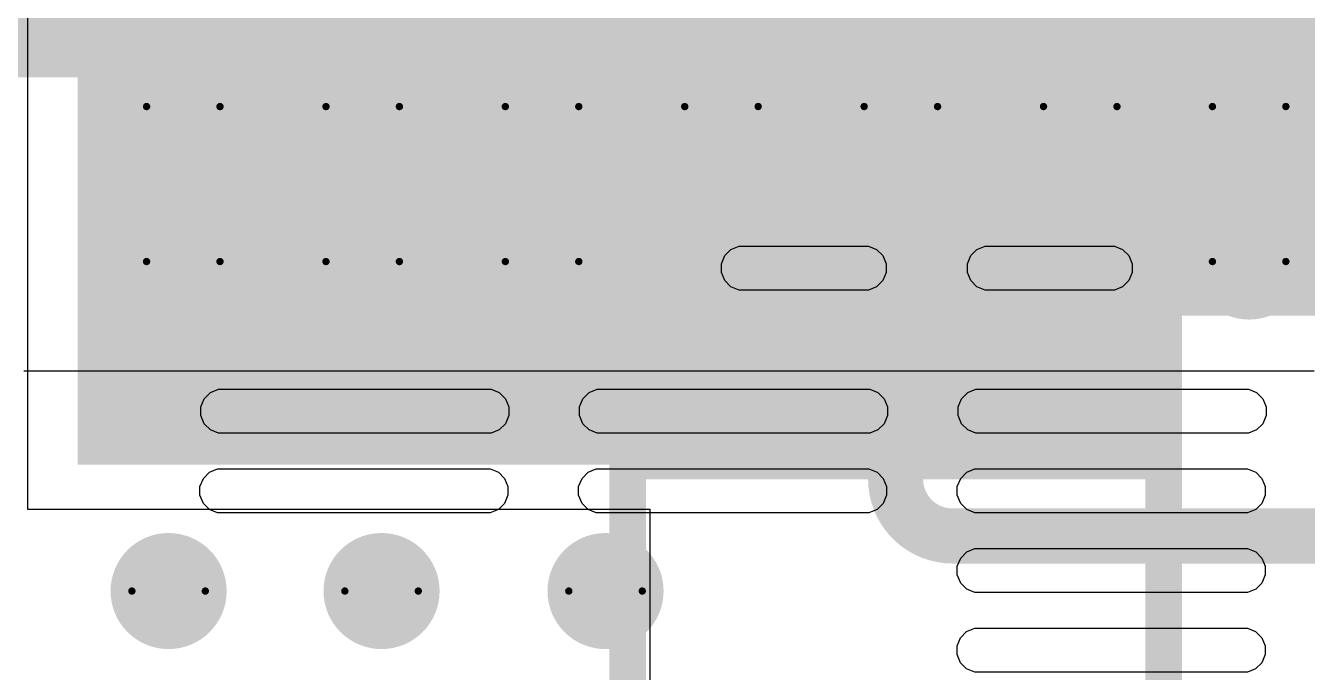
# Model space of a CAD drawing. Header units: millimetres. Extents: x -115 to 124, y -6 to 61.
# Drawn here: x -61.71 to -52.84, y 15.25 to 19.73 of the extents above; entities that cross this region are included whole.
import ezdxf

# ---------------------------------------------------------------- set-up
doc = ezdxf.new("R2010")
doc.units = ezdxf.units.MM
for name, color, linetype in [('BottomLayer', 5, 'Continuous'), ('BottomSolder', 6, 'Continuous'), ('DrillDrawing', 1, 'Continuous'), ('TopLayer', 1, 'Continuous'), ('TopOverlay', 2, 'Continuous'), ('TopPaste', 8, 'Continuous'), ('TopSolder', 216, 'Continuous'), ('ViaHoleLayer', 16, 'Continuous')]:
    doc.layers.add(name, color=color, linetype=linetype)

# ---------------------------------------------------------------- blocks, each defined once
blk = doc.blocks.new('RES_2512_4')
at = {"layer": 'TopLayer'}
for points in [[(-4.05, 1.7), (-2.45, 1.7), (-2.45, -1.7), (-4.05, -1.7)], [(2.45, 1.7), (4.05, 1.7), (4.05, -1.7), (2.45, -1.7)]]:
    blk.add_hatch(color=1, dxfattribs=at).paths.add_polyline_path(points)
at = {"layer": 'TopPaste'}
for points in [[(-4.05, 1.7), (-2.45, 1.7), (-2.45, -1.7), (-4.05, -1.7)], [(2.45, 1.7), (4.05, 1.7), (4.05, -1.7), (2.45, -1.7)]]:
    blk.add_hatch(color=8, dxfattribs=at).paths.add_polyline_path(points)
at = {"layer": 'TopSolder'}
for points in [[(-4.1516, 1.8016), (-2.3484, 1.8016), (-2.3484, -1.8016), (-4.1516, -1.8016)], [(2.3484, 1.8016), (4.1516, 1.8016), (4.1516, -1.8016), (2.3484, -1.8016)]]:
    blk.add_hatch(color=216, dxfattribs=at).paths.add_polyline_path(points)
at = {"layer": 'TopOverlay', "const_width": 0.254}
for points in [[(4.2366, 1.8542), (-4.2418, 1.8542)], [(-4.2418, -1.8542), (-4.2418, 1.8542)], [(4.2366, -1.8542), (4.2366, 1.8542)], [(4.2366, -1.8542), (-4.2418, -1.8542)]]:
    blk.add_lwpolyline(points, dxfattribs=at)
at = {"layer": 'TopOverlay', "const_width": 0.127}
for points in [[(-4.3053, 1.8542, 1), (-4.1783, 1.8542, 1)], [(-4.3053, 1.8542, 1), (-4.1783, 1.8542, 1)], [(4.1731, 1.8542, 1), (4.3001, 1.8542, 1)], [(4.1731, 1.8542, 1), (4.3001, 1.8542, 1)], [(-4.3053, -1.8542, 1), (-4.1783, -1.8542, 1)], [(-4.3053, -1.8542, 1), (-4.1783, -1.8542, 1)], [(4.1731, -1.8542, 1), (4.3001, -1.8542, 1)], [(4.1731, -1.8542, 1), (4.3001, -1.8542, 1)]]:
    blk.add_lwpolyline(points, format="xyb", close=True, dxfattribs=at)
blk = doc.blocks.new('18650_CELL_PAD_B_11')
at = {"layer": 'BottomSolder'}
blk.add_hatch(color=6, dxfattribs=at).paths.add_polyline_path([(54.6016, 4.3516), (54.6016, -4.3516), (43.3984, -4.3516), (43.3984, 4.3516)])

msp = doc.modelspace()

# ---------------------------------------------------------------- hatches: boundary and pattern name
at = {"layer": 'BottomLayer'}
for points in [[(-64.1112, 19.3721), (-46.5836, 19.3721), (-46.5836, 28.2501), (-64.1112, 28.2501)], [(-61.3499, 17.7211), (-50.3499, 17.7211), (-50.3499, 28.2501), (-61.3499, 28.2501)]]:
    msp.add_hatch(color=5, dxfattribs=at).paths.add_polyline_path(points)
h = msp.add_hatch(color=5, dxfattribs=at)
edge = h.paths.add_edge_path()
edge.add_arc((-60.6187, 19.1689), 0.3, 0, 360)
h = msp.add_hatch(color=5, dxfattribs=at)
edge = h.paths.add_edge_path()
edge.add_arc((-59.3777, 19.1689), 0.3, 0, 360)
h = msp.add_hatch(color=5, dxfattribs=at)
edge = h.paths.add_edge_path()
edge.add_arc((-58.1368, 19.1689), 0.3, 0, 360)
h = msp.add_hatch(color=5, dxfattribs=at)
edge = h.paths.add_edge_path()
edge.add_arc((-56.8958, 19.1689), 0.3, 0, 360)
h = msp.add_hatch(color=5, dxfattribs=at)
edge = h.paths.add_edge_path()
edge.add_arc((-55.6548, 19.1689), 0.3, 0, 360)
h = msp.add_hatch(color=5, dxfattribs=at)
edge = h.paths.add_edge_path()
edge.add_arc((-54.4138, 19.1689), 0.3, 0, 360)
h = msp.add_hatch(color=5, dxfattribs=at)
edge = h.paths.add_edge_path()
edge.add_arc((-53.2454, 19.1689), 0.3, 0, 360)
h = msp.add_hatch(color=5, dxfattribs=at)
edge = h.paths.add_edge_path()
edge.add_arc((-60.6187, 18.0964), 0.3, 0, 360)
h = msp.add_hatch(color=5, dxfattribs=at)
edge = h.paths.add_edge_path()
edge.add_arc((-59.3777, 18.0964), 0.3, 0, 360)
h = msp.add_hatch(color=5, dxfattribs=at)
edge = h.paths.add_edge_path()
edge.add_arc((-58.1368, 18.0964), 0.3, 0, 360)
h = msp.add_hatch(color=5, dxfattribs=at)
edge = h.paths.add_edge_path()
edge.add_arc((-53.2454, 18.0964), 0.3, 0, 360)
h = msp.add_hatch(color=5, dxfattribs=at)
edge = h.paths.add_edge_path()
edge.add_arc((-60.7203, 15.8161), 0.3, 0, 360)
h = msp.add_hatch(color=5, dxfattribs=at)
edge = h.paths.add_edge_path()
edge.add_arc((-59.2471, 15.8161), 0.3, 0, 360)
h = msp.add_hatch(color=5, dxfattribs=at)
edge = h.paths.add_edge_path()
edge.add_arc((-57.6977, 15.8161), 0.3, 0, 360)
at = {"layer": 'BottomSolder'}
h = msp.add_hatch(color=6, dxfattribs=at)
edge = h.paths.add_edge_path()
edge.add_arc((-60.6187, 19.1689), 0.4016, 0, 360)
h = msp.add_hatch(color=6, dxfattribs=at)
edge = h.paths.add_edge_path()
edge.add_arc((-59.3777, 19.1689), 0.4016, 0, 360)
h = msp.add_hatch(color=6, dxfattribs=at)
edge = h.paths.add_edge_path()
edge.add_arc((-58.1368, 19.1689), 0.4016, 0, 360)
h = msp.add_hatch(color=6, dxfattribs=at)
edge = h.paths.add_edge_path()
edge.add_arc((-56.8958, 19.1689), 0.4016, 0, 360)
h = msp.add_hatch(color=6, dxfattribs=at)
edge = h.paths.add_edge_path()
edge.add_arc((-55.6548, 19.1689), 0.4016, 0, 360)
h = msp.add_hatch(color=6, dxfattribs=at)
edge = h.paths.add_edge_path()
edge.add_arc((-54.4138, 19.1689), 0.4016, 0, 360)
h = msp.add_hatch(color=6, dxfattribs=at)
edge = h.paths.add_edge_path()
edge.add_arc((-53.2454, 19.1689), 0.4016, 0, 360)
h = msp.add_hatch(color=6, dxfattribs=at)
edge = h.paths.add_edge_path()
edge.add_arc((-60.6187, 18.0964), 0.4016, 0, 360)
h = msp.add_hatch(color=6, dxfattribs=at)
edge = h.paths.add_edge_path()
edge.add_arc((-59.3777, 18.0964), 0.4016, 0, 360)
h = msp.add_hatch(color=6, dxfattribs=at)
edge = h.paths.add_edge_path()
edge.add_arc((-58.1368, 18.0964), 0.4016, 0, 360)
h = msp.add_hatch(color=6, dxfattribs=at)
edge = h.paths.add_edge_path()
edge.add_arc((-53.2454, 18.0964), 0.4016, 0, 360)
h = msp.add_hatch(color=6, dxfattribs=at)
edge = h.paths.add_edge_path()
edge.add_arc((-60.7203, 15.8161), 0.4016, 0, 360)
h = msp.add_hatch(color=6, dxfattribs=at)
edge = h.paths.add_edge_path()
edge.add_arc((-59.2471, 15.8161), 0.4016, 0, 360)
h = msp.add_hatch(color=6, dxfattribs=at)
edge = h.paths.add_edge_path()
edge.add_arc((-57.6977, 15.8161), 0.4016, 0, 360)
at = {"layer": 'TopLayer'}
for points in [[(-61.3499, 17.7546), (-49.0728, 17.7546), (-49.0728, 25.0952), (-61.3499, 25.0952)], [(-61.3499, 16.6913), (-53.9911, 16.6913), (-53.9911, 21.2771), (-61.3499, 21.2771)]]:
    msp.add_hatch(color=1, dxfattribs=at).paths.add_polyline_path(points)
h = msp.add_hatch(color=1, dxfattribs=at)
edge = h.paths.add_edge_path()
edge.add_arc((-60.6187, 19.1689), 0.3, 0, 360)
h = msp.add_hatch(color=1, dxfattribs=at)
edge = h.paths.add_edge_path()
edge.add_arc((-59.3777, 19.1689), 0.3, 0, 360)
h = msp.add_hatch(color=1, dxfattribs=at)
edge = h.paths.add_edge_path()
edge.add_arc((-58.1368, 19.1689), 0.3, 0, 360)
h = msp.add_hatch(color=1, dxfattribs=at)
edge = h.paths.add_edge_path()
edge.add_arc((-56.8958, 19.1689), 0.3, 0, 360)
h = msp.add_hatch(color=1, dxfattribs=at)
edge = h.paths.add_edge_path()
edge.add_arc((-55.6548, 19.1689), 0.3, 0, 360)
h = msp.add_hatch(color=1, dxfattribs=at)
edge = h.paths.add_edge_path()
edge.add_arc((-54.4138, 19.1689), 0.3, 0, 360)
h = msp.add_hatch(color=1, dxfattribs=at)
edge = h.paths.add_edge_path()
edge.add_arc((-53.2454, 19.1689), 0.3, 0, 360)
h = msp.add_hatch(color=1, dxfattribs=at)
edge = h.paths.add_edge_path()
edge.add_arc((-60.6187, 18.0964), 0.3, 0, 360)
h = msp.add_hatch(color=1, dxfattribs=at)
edge = h.paths.add_edge_path()
edge.add_arc((-59.3777, 18.0964), 0.3, 0, 360)
h = msp.add_hatch(color=1, dxfattribs=at)
edge = h.paths.add_edge_path()
edge.add_arc((-58.1368, 18.0964), 0.3, 0, 360)
h = msp.add_hatch(color=1, dxfattribs=at)
edge = h.paths.add_edge_path()
edge.add_arc((-53.2454, 18.0964), 0.3, 0, 360)
h = msp.add_hatch(color=1, dxfattribs=at)
edge = h.paths.add_edge_path()
edge.add_arc((-60.7203, 15.8161), 0.3, 0, 360)
h = msp.add_hatch(color=1, dxfattribs=at)
edge = h.paths.add_edge_path()
edge.add_arc((-59.2471, 15.8161), 0.3, 0, 360)
h = msp.add_hatch(color=1, dxfattribs=at)
edge = h.paths.add_edge_path()
edge.add_arc((-57.6977, 15.8161), 0.3, 0, 360)
at = {"layer": 'TopSolder'}
h = msp.add_hatch(color=216, dxfattribs=at)
edge = h.paths.add_edge_path()
edge.add_arc((-60.6187, 19.1689), 0.4016, 0, 360)
h = msp.add_hatch(color=216, dxfattribs=at)
edge = h.paths.add_edge_path()
edge.add_arc((-59.3777, 19.1689), 0.4016, 0, 360)
h = msp.add_hatch(color=216, dxfattribs=at)
edge = h.paths.add_edge_path()
edge.add_arc((-58.1368, 19.1689), 0.4016, 0, 360)
h = msp.add_hatch(color=216, dxfattribs=at)
edge = h.paths.add_edge_path()
edge.add_arc((-56.8958, 19.1689), 0.4016, 0, 360)
h = msp.add_hatch(color=216, dxfattribs=at)
edge = h.paths.add_edge_path()
edge.add_arc((-55.6548, 19.1689), 0.4016, 0, 360)
h = msp.add_hatch(color=216, dxfattribs=at)
edge = h.paths.add_edge_path()
edge.add_arc((-54.4138, 19.1689), 0.4016, 0, 360)
h = msp.add_hatch(color=216, dxfattribs=at)
edge = h.paths.add_edge_path()
edge.add_arc((-53.2454, 19.1689), 0.4016, 0, 360)
h = msp.add_hatch(color=216, dxfattribs=at)
edge = h.paths.add_edge_path()
edge.add_arc((-60.6187, 18.0964), 0.4016, 0, 360)
h = msp.add_hatch(color=216, dxfattribs=at)
edge = h.paths.add_edge_path()
edge.add_arc((-59.3777, 18.0964), 0.4016, 0, 360)
h = msp.add_hatch(color=216, dxfattribs=at)
edge = h.paths.add_edge_path()
edge.add_arc((-58.1368, 18.0964), 0.4016, 0, 360)
h = msp.add_hatch(color=216, dxfattribs=at)
edge = h.paths.add_edge_path()
edge.add_arc((-53.2454, 18.0964), 0.4016, 0, 360)
h = msp.add_hatch(color=216, dxfattribs=at)
edge = h.paths.add_edge_path()
edge.add_arc((-60.7203, 15.8161), 0.4016, 0, 360)
h = msp.add_hatch(color=216, dxfattribs=at)
edge = h.paths.add_edge_path()
edge.add_arc((-59.2471, 15.8161), 0.4016, 0, 360)
h = msp.add_hatch(color=216, dxfattribs=at)
edge = h.paths.add_edge_path()
edge.add_arc((-57.6977, 15.8161), 0.4016, 0, 360)
at = {"layer": 'ViaHoleLayer'}
h = msp.add_hatch(color=16, dxfattribs=at)
edge = h.paths.add_edge_path()
edge.add_arc((-60.6187, 19.1689), 0.15, 0, 360)
h = msp.add_hatch(color=16, dxfattribs=at)
edge = h.paths.add_edge_path()
edge.add_arc((-59.3777, 19.1689), 0.15, 0, 360)
h = msp.add_hatch(color=16, dxfattribs=at)
edge = h.paths.add_edge_path()
edge.add_arc((-58.1368, 19.1689), 0.15, 0, 360)
h = msp.add_hatch(color=16, dxfattribs=at)
edge = h.paths.add_edge_path()
edge.add_arc((-56.8958, 19.1689), 0.15, 0, 360)
h = msp.add_hatch(color=16, dxfattribs=at)
edge = h.paths.add_edge_path()
edge.add_arc((-55.6548, 19.1689), 0.15, 0, 360)
h = msp.add_hatch(color=16, dxfattribs=at)
edge = h.paths.add_edge_path()
edge.add_arc((-54.4138, 19.1689), 0.15, 0, 360)
h = msp.add_hatch(color=16, dxfattribs=at)
edge = h.paths.add_edge_path()
edge.add_arc((-53.2454, 19.1689), 0.15, 0, 360)
h = msp.add_hatch(color=16, dxfattribs=at)
edge = h.paths.add_edge_path()
edge.add_arc((-60.6187, 18.0964), 0.15, 0, 360)
h = msp.add_hatch(color=16, dxfattribs=at)
edge = h.paths.add_edge_path()
edge.add_arc((-59.3777, 18.0964), 0.15, 0, 360)
h = msp.add_hatch(color=16, dxfattribs=at)
edge = h.paths.add_edge_path()
edge.add_arc((-58.1368, 18.0964), 0.15, 0, 360)
h = msp.add_hatch(color=16, dxfattribs=at)
edge = h.paths.add_edge_path()
edge.add_arc((-53.2454, 18.0964), 0.15, 0, 360)
h = msp.add_hatch(color=16, dxfattribs=at)
edge = h.paths.add_edge_path()
edge.add_arc((-60.7203, 15.8161), 0.15, 0, 360)
h = msp.add_hatch(color=16, dxfattribs=at)
edge = h.paths.add_edge_path()
edge.add_arc((-59.2471, 15.8161), 0.15, 0, 360)
h = msp.add_hatch(color=16, dxfattribs=at)
edge = h.paths.add_edge_path()
edge.add_arc((-57.6977, 15.8161), 0.15, 0, 360)

# ---------------------------------------------------------------- linework, layer by layer
at = {"layer": 'BottomLayer'}
msp.add_line((-61.722, 17.3401), (-52.7955, 17.3401), dxfattribs=at)
at = {"layer": 'BottomLayer', "const_width": 0.381}
for points in [[(-54.4138, 19.1689), (-54.2772, 19.3056)], [(-53.2454, 18.0964), (-46.8933, 18.0964)]]:
    msp.add_lwpolyline(points, dxfattribs=at)
at = {"layer": 'BottomLayer', "const_width": 0.1905}
for points in [[(-54.3724, 19.3056, 1), (-54.1819, 19.3056, 1)], [(-54.5091, 19.1689, 1), (-54.3186, 19.1689, 1)], [(-53.3407, 18.0964, 1), (-53.1502, 18.0964, 1)]]:
    msp.add_lwpolyline(points, format="xyb", close=True, dxfattribs=at)
at = {"layer": 'BottomSolder'}
for p, q in [((-56.8728, 18.1376), (-56.8299, 18.1805)), ((-56.8299, 18.1805), (-56.7739, 18.2037)), ((-56.7739, 18.2037), (-55.8783, 18.2037)), ((-55.8783, 18.2037), (-55.8223, 18.1805)), ((-55.8223, 18.1805), (-55.7794, 18.1376)), ((-55.171, 18.1376), (-55.1281, 18.1805)), ((-55.1281, 18.1805), (-55.0721, 18.2037)), ((-55.0721, 18.2037), (-54.1765, 18.2037)), ((-54.1765, 18.2037), (-54.1205, 18.1805)), ((-54.1205, 18.1805), (-54.0776, 18.1376)), ((-56.896, 18.0816), (-56.8728, 18.1376)), ((-55.7794, 18.1376), (-55.7562, 18.0816)), ((-55.1942, 18.0816), (-55.171, 18.1376)), ((-54.0776, 18.1376), (-54.0544, 18.0816)), ((-56.896, 18.0513), (-56.896, 18.0816)), ((-56.896, 18.021), (-56.896, 18.0513)), ((-56.8728, 17.965), (-56.896, 18.021)), ((-55.7562, 18.021), (-55.7794, 17.965)), ((-55.7562, 18.0816), (-55.7562, 18.0513)), ((-55.7562, 18.0513), (-55.7562, 18.021)), ((-55.1942, 18.0513), (-55.1942, 18.0816)), ((-55.1942, 18.021), (-55.1942, 18.0513)), ((-55.171, 17.965), (-55.1942, 18.021)), ((-54.0544, 18.021), (-54.0776, 17.965)), ((-54.0544, 18.0816), (-54.0544, 18.0513)), ((-54.0544, 18.0513), (-54.0544, 18.021)), ((-56.8299, 17.9221), (-56.8728, 17.965)), ((-56.7739, 17.8989), (-56.8299, 17.9221)), ((-55.8223, 17.9221), (-55.8783, 17.8989)), ((-55.7794, 17.965), (-55.8223, 17.9221)), ((-55.1281, 17.9221), (-55.171, 17.965)), ((-55.0721, 17.8989), (-55.1281, 17.9221)), ((-54.1205, 17.9221), (-54.1765, 17.8989)), ((-54.0776, 17.965), (-54.1205, 17.9221)), ((-55.8783, 17.8989), (-56.7739, 17.8989)), ((-54.1765, 17.8989), (-55.0721, 17.8989)), ((-60.4306, 17.1899), (-60.3746, 17.2131)), ((-60.3746, 17.2131), (-58.4884, 17.2131)), ((-58.4884, 17.2131), (-58.4324, 17.1899)), ((-57.8111, 17.1899), (-57.7551, 17.2131)), ((-57.7551, 17.2131), (-55.8689, 17.2131)), ((-55.8689, 17.2131), (-55.8129, 17.1899)), ((-55.1916, 17.1899), (-55.1356, 17.2131)), ((-55.1356, 17.2131), (-53.2494, 17.2131)), ((-53.2494, 17.2131), (-53.1934, 17.1899)), ((-60.4967, 17.091), (-60.4735, 17.147)), ((-60.4735, 17.147), (-60.4306, 17.1899)), ((-58.4324, 17.1899), (-58.3895, 17.147)), ((-58.3895, 17.147), (-58.3663, 17.091)), ((-57.8772, 17.091), (-57.854, 17.147)), ((-57.854, 17.147), (-57.8111, 17.1899)), ((-55.8129, 17.1899), (-55.77, 17.147)), ((-55.77, 17.147), (-55.7468, 17.091)), ((-55.2577, 17.091), (-55.2345, 17.147)), ((-55.2345, 17.147), (-55.1916, 17.1899)), ((-53.1934, 17.1899), (-53.1505, 17.147)), ((-53.1505, 17.147), (-53.1273, 17.091)), ((-60.4967, 17.0607), (-60.4967, 17.091)), ((-60.4967, 17.0304), (-60.4967, 17.0607)), ((-60.4735, 16.9744), (-60.4967, 17.0304)), ((-58.3663, 17.0304), (-58.3895, 16.9744)), ((-58.3663, 17.091), (-58.3663, 17.0607)), ((-58.3663, 17.0607), (-58.3663, 17.0304)), ((-57.8772, 17.0607), (-57.8772, 17.091)), ((-57.8772, 17.0304), (-57.8772, 17.0607)), ((-57.854, 16.9744), (-57.8772, 17.0304)), ((-55.7468, 17.0304), (-55.77, 16.9744)), ((-55.7468, 17.091), (-55.7468, 17.0607)), ((-55.7468, 17.0607), (-55.7468, 17.0304)), ((-55.2577, 17.0607), (-55.2577, 17.091)), ((-55.2577, 17.0304), (-55.2577, 17.0607)), ((-55.2345, 16.9744), (-55.2577, 17.0304)), ((-53.1273, 17.0304), (-53.1505, 16.9744)), ((-53.1273, 17.091), (-53.1273, 17.0607)), ((-53.1273, 17.0607), (-53.1273, 17.0304)), ((-60.4306, 16.9315), (-60.4735, 16.9744)), ((-58.3895, 16.9744), (-58.4324, 16.9315)), ((-57.8111, 16.9315), (-57.854, 16.9744)), ((-55.77, 16.9744), (-55.8129, 16.9315)), ((-55.1916, 16.9315), (-55.2345, 16.9744)), ((-53.1505, 16.9744), (-53.1934, 16.9315)), ((-60.3746, 16.9083), (-60.4306, 16.9315)), ((-58.4884, 16.9083), (-60.3746, 16.9083)), ((-58.4324, 16.9315), (-58.4884, 16.9083)), ((-57.7551, 16.9083), (-57.8111, 16.9315)), ((-55.8689, 16.9083), (-57.7551, 16.9083)), ((-55.8129, 16.9315), (-55.8689, 16.9083)), ((-55.1356, 16.9083), (-55.1916, 16.9315)), ((-53.2494, 16.9083), (-55.1356, 16.9083)), ((-53.1934, 16.9315), (-53.2494, 16.9083)), ((-60.5031, 16.5396), (-60.4799, 16.5956)), ((-60.4799, 16.5956), (-60.4371, 16.6385)), ((-60.4371, 16.6385), (-60.3811, 16.6617)), ((-60.3811, 16.6617), (-58.4949, 16.6617)), ((-58.4949, 16.6617), (-58.4388, 16.6385)), ((-58.4388, 16.6385), (-58.396, 16.5956)), ((-58.396, 16.5956), (-58.3728, 16.5396)), ((-57.8836, 16.5396), (-57.8604, 16.5956)), ((-57.8604, 16.5956), (-57.8176, 16.6385)), ((-57.8176, 16.6385), (-57.7616, 16.6617)), ((-57.7616, 16.6617), (-55.8754, 16.6617)), ((-55.8754, 16.6617), (-55.8193, 16.6385)), ((-55.8193, 16.6385), (-55.7765, 16.5956)), ((-55.7765, 16.5956), (-55.7533, 16.5396)), ((-55.2641, 16.5396), (-55.2409, 16.5956)), ((-55.2409, 16.5956), (-55.1981, 16.6385)), ((-55.1981, 16.6385), (-55.1421, 16.6617)), ((-55.1421, 16.6617), (-53.2559, 16.6617)), ((-53.2559, 16.6617), (-53.1999, 16.6385)), ((-53.1999, 16.6385), (-53.157, 16.5956)), ((-53.157, 16.5956), (-53.1338, 16.5396)), ((-60.5031, 16.5093), (-60.5031, 16.5396)), ((-60.5031, 16.479), (-60.5031, 16.5093)), ((-58.3728, 16.5396), (-58.3728, 16.5093)), ((-58.3728, 16.5093), (-58.3728, 16.479)), ((-57.8836, 16.5093), (-57.8836, 16.5396)), ((-57.8836, 16.479), (-57.8836, 16.5093)), ((-55.7533, 16.5396), (-55.7533, 16.5093)), ((-55.7533, 16.5093), (-55.7533, 16.479)), ((-55.2641, 16.5093), (-55.2641, 16.5396)), ((-55.2641, 16.479), (-55.2641, 16.5093)), ((-53.1338, 16.5396), (-53.1338, 16.5093)), ((-53.1338, 16.5093), (-53.1338, 16.479)), ((-60.4799, 16.4229), (-60.5031, 16.479)), ((-60.4371, 16.3801), (-60.4799, 16.4229)), ((-58.396, 16.4229), (-58.4388, 16.3801)), ((-58.3728, 16.479), (-58.396, 16.4229)), ((-57.8604, 16.4229), (-57.8836, 16.479)), ((-57.8176, 16.3801), (-57.8604, 16.4229)), ((-55.7765, 16.4229), (-55.8193, 16.3801)), ((-55.7533, 16.479), (-55.7765, 16.4229)), ((-55.2409, 16.4229), (-55.2641, 16.479)), ((-55.1981, 16.3801), (-55.2409, 16.4229)), ((-53.157, 16.4229), (-53.1999, 16.3801)), ((-53.1338, 16.479), (-53.157, 16.4229)), ((-60.3811, 16.3569), (-60.4371, 16.3801)), ((-58.4949, 16.3569), (-60.3811, 16.3569)), ((-58.4388, 16.3801), (-58.4949, 16.3569)), ((-57.7616, 16.3569), (-57.8176, 16.3801)), ((-55.8754, 16.3569), (-57.7616, 16.3569)), ((-55.8193, 16.3801), (-55.8754, 16.3569)), ((-55.1421, 16.3569), (-55.1981, 16.3801)), ((-53.2559, 16.3569), (-55.1421, 16.3569)), ((-53.1999, 16.3801), (-53.2559, 16.3569)), ((-55.2409, 16.0442), (-55.1981, 16.0871)), ((-55.1981, 16.0871), (-55.1421, 16.1103)), ((-55.1421, 16.1103), (-53.2559, 16.1103)), ((-53.2559, 16.1103), (-53.1999, 16.0871)), ((-53.1999, 16.0871), (-53.157, 16.0442)), ((-55.2641, 15.9882), (-55.2409, 16.0442)), ((-55.2641, 15.9579), (-55.2641, 15.9882)), ((-53.157, 16.0442), (-53.1338, 15.9882)), ((-53.1338, 15.9882), (-53.1338, 15.9579)), ((-55.2641, 15.9275), (-55.2641, 15.9579)), ((-55.2409, 15.8715), (-55.2641, 15.9275)), ((-55.1981, 15.8287), (-55.2409, 15.8715)), ((-53.157, 15.8715), (-53.1999, 15.8287)), ((-53.1338, 15.9275), (-53.157, 15.8715)), ((-53.1338, 15.9579), (-53.1338, 15.9275)), ((-55.1421, 15.8055), (-55.1981, 15.8287)), ((-53.2559, 15.8055), (-55.1421, 15.8055)), ((-53.1999, 15.8287), (-53.2559, 15.8055)), ((-55.2426, 15.4928), (-55.1997, 15.5356)), ((-55.1997, 15.5356), (-55.1437, 15.5588)), ((-55.1437, 15.5588), (-53.2575, 15.5588)), ((-53.2575, 15.5588), (-53.2015, 15.5356)), ((-53.2015, 15.5356), (-53.1586, 15.4928)), ((-55.2658, 15.4368), (-55.2426, 15.4928)), ((-55.2658, 15.4064), (-55.2658, 15.4368)), ((-53.1586, 15.4928), (-53.1354, 15.4368)), ((-53.1354, 15.4368), (-53.1354, 15.4064)), ((-55.2658, 15.3761), (-55.2658, 15.4064)), ((-55.2426, 15.3201), (-55.2658, 15.3761)), ((-53.1354, 15.3761), (-53.1586, 15.3201)), ((-53.1354, 15.4064), (-53.1354, 15.3761)), ((-55.1997, 15.2772), (-55.2426, 15.3201)), ((-55.1437, 15.254), (-55.1997, 15.2772)), ((-53.2575, 15.254), (-55.1437, 15.254)), ((-53.2015, 15.2772), (-53.2575, 15.254)), ((-53.1586, 15.3201), (-53.2015, 15.2772))]:
    msp.add_line(p, q, dxfattribs=at)
at = {"layer": 'DrillDrawing'}
for points, const_width in [([(-60.3647, 19.1689, 1), (-60.8727, 19.1689, 1)], 0.0508), ([(-59.1237, 19.1689, 1), (-59.6317, 19.1689, 1)], 0.0508), ([(-57.8828, 19.1689, 1), (-58.3908, 19.1689, 1)], 0.0508), ([(-56.6418, 19.1689, 1), (-57.1498, 19.1689, 1)], 0.0508), ([(-55.4008, 19.1689, 1), (-55.9088, 19.1689, 1)], 0.0508), ([(-54.1598, 19.1689, 1), (-54.6678, 19.1689, 1)], 0.0508), ([(-52.9914, 19.1689, 1), (-53.4994, 19.1689, 1)], 0.0508), ([(-60.8854, 19.1689, 1), (-60.86, 19.1689, 1)], 0.0254), ([(-60.3774, 19.1689, 1), (-60.352, 19.1689, 1)], 0.0254), ([(-59.6444, 19.1689, 1), (-59.619, 19.1689, 1)], 0.0254), ([(-59.1364, 19.1689, 1), (-59.111, 19.1689, 1)], 0.0254), ([(-58.4035, 19.1689, 1), (-58.3781, 19.1689, 1)], 0.0254), ([(-57.8955, 19.1689, 1), (-57.8701, 19.1689, 1)], 0.0254), ([(-57.1625, 19.1689, 1), (-57.1371, 19.1689, 1)], 0.0254), ([(-56.6545, 19.1689, 1), (-56.6291, 19.1689, 1)], 0.0254), ([(-55.9215, 19.1689, 1), (-55.8961, 19.1689, 1)], 0.0254), ([(-55.4135, 19.1689, 1), (-55.3881, 19.1689, 1)], 0.0254), ([(-54.6805, 19.1689, 1), (-54.6551, 19.1689, 1)], 0.0254), ([(-54.1725, 19.1689, 1), (-54.1471, 19.1689, 1)], 0.0254), ([(-53.5121, 19.1689, 1), (-53.4867, 19.1689, 1)], 0.0254), ([(-53.0041, 19.1689, 1), (-52.9787, 19.1689, 1)], 0.0254), ([(-60.3647, 18.0964, 1), (-60.8727, 18.0964, 1)], 0.0508), ([(-59.1237, 18.0964, 1), (-59.6317, 18.0964, 1)], 0.0508), ([(-57.8828, 18.0964, 1), (-58.3908, 18.0964, 1)], 0.0508), ([(-52.9914, 18.0964, 1), (-53.4994, 18.0964, 1)], 0.0508), ([(-60.8854, 18.0964, 1), (-60.86, 18.0964, 1)], 0.0254), ([(-60.3774, 18.0964, 1), (-60.352, 18.0964, 1)], 0.0254), ([(-59.6444, 18.0964, 1), (-59.619, 18.0964, 1)], 0.0254), ([(-59.1364, 18.0964, 1), (-59.111, 18.0964, 1)], 0.0254), ([(-58.4035, 18.0964, 1), (-58.3781, 18.0964, 1)], 0.0254), ([(-57.8955, 18.0964, 1), (-57.8701, 18.0964, 1)], 0.0254), ([(-53.5121, 18.0964, 1), (-53.4867, 18.0964, 1)], 0.0254), ([(-53.0041, 18.0964, 1), (-52.9787, 18.0964, 1)], 0.0254), ([(-60.4663, 15.8161, 1), (-60.9743, 15.8161, 1)], 0.0508), ([(-58.9931, 15.8161, 1), (-59.5011, 15.8161, 1)], 0.0508), ([(-57.4437, 15.8161, 1), (-57.9517, 15.8161, 1)], 0.0508), ([(-60.987, 15.8161, 1), (-60.9616, 15.8161, 1)], 0.0254), ([(-60.479, 15.8161, 1), (-60.4536, 15.8161, 1)], 0.0254), ([(-59.5138, 15.8161, 1), (-59.4884, 15.8161, 1)], 0.0254), ([(-59.0058, 15.8161, 1), (-58.9804, 15.8161, 1)], 0.0254), ([(-57.9644, 15.8161, 1), (-57.939, 15.8161, 1)], 0.0254), ([(-57.4564, 15.8161, 1), (-57.431, 15.8161, 1)], 0.0254)]:
    msp.add_lwpolyline(points, format="xyb", close=True, dxfattribs=dict(at, const_width=const_width))
at = {"layer": 'TopLayer'}
for p, q in [((-61.6966, 25.4508), (-61.6966, 16.383)), ((-61.6966, 16.383), (-57.3911, 16.383)), ((-57.3911, 16.383), (-57.3911, 13.4666))]:
    msp.add_line(p, q, dxfattribs=at)
at = {"layer": 'TopLayer', "const_width": 0.381}
for points in [[(-55.6911, 16.5908), (-55.6911, 17.4913)], [(-55.2974, 16.1971), (-50.0523, 16.1971)]]:
    msp.add_lwpolyline(points, dxfattribs=at)
at = {"layer": 'TopLayer', "const_width": 0.1905}
for points in [[(-55.7864, 17.4913, 1), (-55.5959, 17.4913, 1)], [(-55.7864, 16.5908, 1), (-55.5959, 16.5908, 1)], [(-55.7864, 16.5908, 1), (-55.5959, 16.5908, 1)], [(-55.3927, 16.1971, 1), (-55.2022, 16.1971, 1)], [(-55.3927, 16.1971, 1), (-55.2022, 16.1971, 1)]]:
    msp.add_lwpolyline(points, format="xyb", close=True, dxfattribs=at)
at = {"layer": 'TopLayer', "const_width": 0.381}
msp.add_lwpolyline([(-55.2974, 16.1971, -0.414214), (-55.6911, 16.5908)], format="xyb", dxfattribs=at)

# ---------------------------------------------------------------- block references
for name, p, rotation in [('18650_CELL_PAD_B_11', (-6.8499, 24.0001), 180), ('RES_2512_4', (-55.6911, 14.2413), 270)]:
    msp.add_blockref(name, p, dxfattribs=dict(rotation=rotation))

doc.saveas('drawing.dxf')
